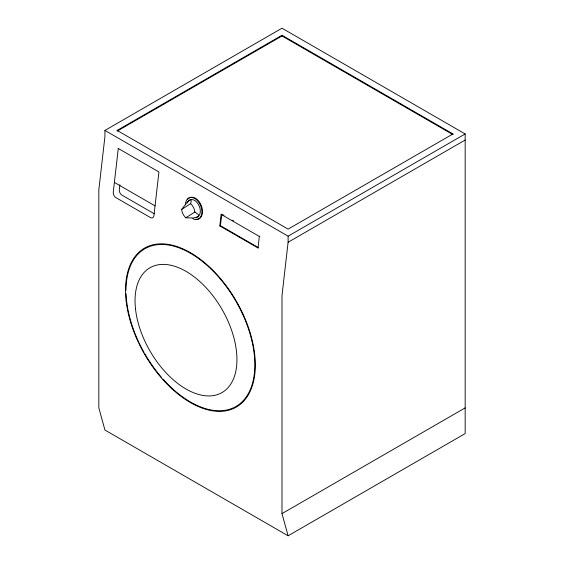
<?xml version="1.0" encoding="UTF-8"?>
<svg xmlns="http://www.w3.org/2000/svg" width="564" height="564" viewBox="0 0 564 564"><rect width="100%" height="100%" fill="white"/><g stroke="black" fill="none" stroke-linecap="round" stroke-linejoin="round"><path stroke-width="0.85" d="M119.878 184.766L119.321 189.624A4.315 2.82 67.5 0 0 121.944 195.123L154.247 213.777M219.819 225.924L221.144 214.376L221.751 214.123L220.425 225.671L219.819 225.924L258.009 247.97L258.615 247.723L220.425 225.671M258.009 247.97L259.334 236.422L259.941 236.175M104.939 130.425L288.105 236.175L288.105 242.252L282 295.564L282 513.628L288.105 535.8L465.166 433.575L465.166 133.95L282 28.2L104.939 130.425L104.939 136.502L98.834 189.821L98.834 407.885L104.939 430.05L288.105 535.8M185.394 204.154L185.894 201.665A11.569 7.551 67.5 0 1 192.303 197.541L194.46 198.324A11.569 7.551 67.5 0 1 201.834 212.854A11.569 7.551 67.5 0 1 192.775 218.691M190.625 203.667L191.147 201.545L191.111 200.206L190.505 199.741L187.819 201.468L181.615 209.463A9.384 6.126 67.5 0 0 185.845 217.796L193.24 217.993L197.844 216.844L198.683 215.843L198.436 214.651L194.855 212.001A9.384 6.126 67.5 0 0 190.625 203.667L181.615 209.463M185.845 217.796L194.855 212.001M117.15 130.425L282 35.25L452.955 133.95L452.955 134.655L282 35.955L117.15 131.13L117.15 130.425L288.105 229.125L452.955 133.95M288.105 236.175L465.166 133.95M288.105 242.252L465.166 140.027M282 513.628L465.166 407.885M222.498 214.56L223.993 215.42M232.234 220.179L233.729 221.039M221.144 214.376L259.334 236.422M114.386 182.412L155.051 205.888M282 35.25L282 35.955M126.012 290.425A91.086 52.593 60 0 1 199.818 259.461A91.086 52.593 60 0 1 252.08 384.69A91.086 52.593 60 0 1 163.017 379.1M161.389 377.245A91.086 52.593 60 0 1 151.688 364.675M151.208 363.977A91.086 52.593 60 0 1 144.87 353.903M144.031 352.429A91.086 52.593 60 0 1 139.315 343.384M138.956 342.623A91.086 52.593 60 0 1 126.646 301.239M126.562 300.45A91.086 52.593 60 0 1 126.068 293.703M187.558 199.381A11.569 7.551 67.5 0 1 201.285 205.493A11.569 7.551 67.5 0 1 195.56 219.206M187.354 202.955A9.384 6.126 67.5 0 1 198.218 204.097A9.384 6.126 67.5 0 1 196.357 217.422M118.278 148.473L113.279 192.127A4.315 2.82 67.5 0 0 115.902 197.626L150.461 217.577A4.315 2.82 67.5 0 0 153.937 215.603L158.935 171.95L118.278 148.473M135.473 308.684A72.058 41.602 60 0 0 217.006 394.751A72.058 41.602 60 0 0 205.486 287.069A72.058 41.602 60 0 0 135.473 308.684M126.075 300.245A91.784 52.995 60 0 0 229.929 409.873A91.784 52.995 60 0 0 215.258 272.715A91.784 52.995 60 0 0 126.075 300.245"/></g></svg>
